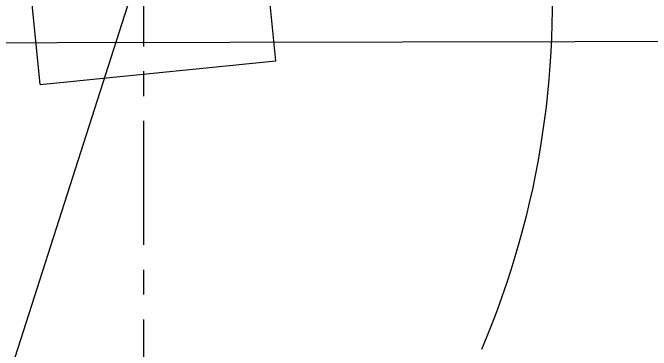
# Model space of a CAD drawing. Header units: millimetres. Extents: x -37020 to 35906, y -101 to 52234.
# Drawn here: x -156.871 to -152.556, y 317.134 to 319.414 of the extents above; entities that cross this region are included whole.
import ezdxf

# ---------------------------------------------------------------- set-up
doc = ezdxf.new("R2010")
doc.units = ezdxf.units.MM
doc.linetypes.add('CENTER', pattern=[50.8, 31.75, -6.35, 6.35, -6.35])
for name, color, linetype in [('Catenaria', 2, 'Continuous'), ('CATENARIA APAGAR', 240, 'Continuous'), ('catenaria_oll_explicación_apagar', 40, 'Continuous'), ('GE-Cotas', 1, 'Continuous'), ('REFERENCIAS', 1, 'Continuous')]:
    doc.layers.add(name, color=color, linetype=linetype)
doc.styles.add('Romans', font='romans.shx', dxfattribs={"width": 0.8})

# ---------------------------------------------------------------- blocks, each defined once
blk = doc.blocks.new('A$C60C7134E')
at = {"layer": 'Catenaria', "color": 252, "linetype": 'Continuous', "ltscale": 7}
for p, q in [((-0.2612, 1.1008), (-1.1008, -0.2612)), ((-0.2612, 1.1008), (1.1008, 0.2612)), ((1.1008, 0.2612), (0.2612, -1.1008))]:
    blk.add_line(p, q, dxfattribs=at)
blk.add_arc((-2.7615, 1.7023), 5.9715, 299.50472, 357.1937, dxfattribs=at)
blk = doc.blocks.new('COORDENADAS 4.4')
at = {"layer": 'REFERENCIAS', "linetype": 'CENTER', "ltscale": 0.04}
blk.add_line((0, -5), (0, 5), dxfattribs=at)
at = {"layer": 'GE-Cotas', "color": 3, "ltscale": 4, "style": 'Romans', "width": 0.8}
for tag, p in [('COORDENADASX', (-19.4042, 8.0195)), ('COORDENADASY', (-19.4042, 5.5181))]:
    blk.add_attdef(tag, p, '', height=2, dxfattribs=at)

msp = doc.modelspace()

# ---------------------------------------------------------------- linework, layer by layer
at = {"layer": 'CATENARIA APAGAR', "color": 241, "linetype": 'Continuous', "elevation": -20.7852}
msp.add_lwpolyline([(-155.9846, 319.8044), (-184.3465, 231.4289)], dxfattribs=at)
at = {"layer": 'catenaria_oll_explicación_apagar', "linetype": 'Continuous', "elevation": -11.48}
msp.add_lwpolyline([(-158.9052, 319.2095), (-151.9052, 319.222)], dxfattribs=at)

# ---------------------------------------------------------------- block references
at = {"ltscale": 0.1, "xscale": 0.6599999999999682, "yscale": 0.6599999999999682, "zscale": 0.6599999999999682}
msp.add_blockref('COORDENADAS 4.4', (-155.9846, 319.8044, -11.48), dxfattribs=at)
at = {"layer": 'Catenaria', "color": 52, "ltscale": 0.1, "true_color": 0xc8c92d, "xscale": -1, "rotation": 154.1134929100958}
msp.add_blockref('A$C60C7134E', (-155.9694, 319.8059, -11.48), dxfattribs=at)

doc.saveas('drawing.dxf')
